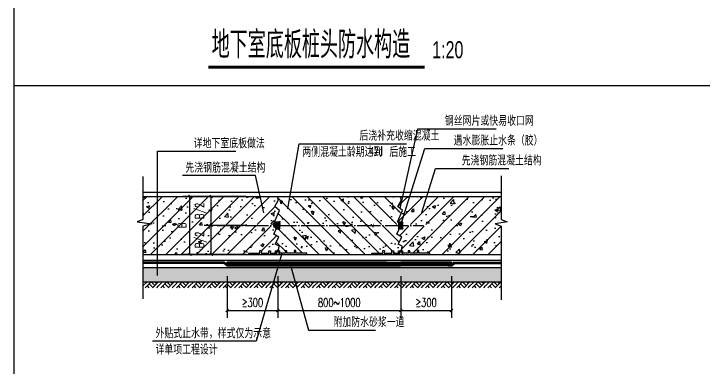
# Model space of a CAD drawing. Header units: millimetres. Extents: x 1742399 to 4898386, y 2481636 to 5226310.
# Drawn here: x 2167331 to 2178019, y 2724283 to 2729764 of the extents above; entities that cross this region are included whole.
import ezdxf

# ---------------------------------------------------------------- set-up
doc = ezdxf.new("R2010")
doc.units = ezdxf.units.MM
doc.header["$LTSCALE"] = 1000
doc.linetypes.add('DOTE', pattern=[2.42, 2, -0.2, 0.02, -0.2])
for name, color, linetype in [('6-消防-消防车道、扑救场', 12, 'Continuous'), ('A-detl-FINISH', 9, 'Continuous'), ('A-detl-H', 9, 'Continuous'), ('A-detl-MEDM', 50, 'Continuous'), ('A-detl-water-DASH', 210, 'Continuous'), ('A-detl-XH', 8, 'Continuous'), ('A-Dims-SYMB', 3, 'Continuous'), ('A-DOTE-0150', 1, 'DOTE'), ('Ax-B-D01～D02-A$0$A-Anno-Dims', 3, 'Continuous'), ('Ax-B-D01～D02-A$0$Ax-B-D01-20$0$A-Anno-Note', 241, 'Continuous'), ('AX-DXS-D01~D02$0$AX-DX2-D01$0$Anno-Titl', 100, 'Continuous'), ('PUB_DIM', 3, 'Continuous'), ('PUB_TEXT', 7, 'Continuous'), ('PUB_TITLE', 4, 'Continuous'), ('WALL', 4, 'Continuous'), ('注意事项', 2, 'Continuous')]:
    doc.layers.add(name, color=color, linetype=linetype)
doc.styles.add('_TCH_DIM_T3', font='SIMPLEX', dxfattribs={"width": 0.705882, "bigfont": 'GBCBIG'})
doc.styles.add('Ax-B-D01～D02-A$0$Ax-B-D01-20$0$_TCH_DIM', font='JZFZ_ENA', dxfattribs={"width": 0.7, "bigfont": 'JZFZ_CNB'})
doc.styles.add('AX-DXS-D01~D02$0$AX-DX2-D01$0$_TCH_DIM', font='JZFZ_ENA', dxfattribs={"width": 0.7, "bigfont": 'JZFZ_CNB'})
doc.dimstyles.new('_TCH_ARCH&&20', dxfattribs={"dimtxt": 59.5, "dimasz": 20, "dimexe": 50, "dimexo": 60, "dimgap": 20, "dimtad": 1, "dimdec": 0, "dimzin": 0, "dimdsep": 46, "dimtxsty": '_TCH_DIM_T3', "dimblk": 'ARCHTICK', "dimcen": 0.09, "dimclrt": 7, "dimazin": 2, "dimtfac": 1, "dimtdec": 0, "dimtix": 1, "dimtmove": 2, "dimatfit": 3, "dimfxl": 1, "dimtolj": 1, "dimtzin": 0, "dimarcsym": 0})
pattern_1 = [(45, (1184824.466, -910860.74), (-53.033009, 53.033009), []), (50, (1184824.47, -910860.74), (215.17805, -18.82564), [22.5, -247.5]), (355, (1184824.47, -910860.74), (-41.6254, 225.65764), [18, -198]), (100.4514, (1184842.4, -910862.3), (173.55281, 206.83186), [19.12206, -210.34263]), (46.1842, (1184824.47, -910800.74), (320.17231, -49.6557), [33.75, -371.25]), (96.6356, (1184851.15, -910804.87), (280.3988, 292.23536), [28.6831, -315.5139]), (351.1842, (1184824.47, -910800.74), (280.3986, 292.2356), [27, -297]), (21, (1184854.47, -910815.74), (179.07212, -120.78567), [22.5, -247.5]), (326, (1184854.47, -910815.74), (72.9946, 217.54501), [18, -198]), (71.4514, (1184869.39, -910825.8), (252.06679, 96.75915), [19.12206, -210.34263]), (37.5, (1184824.466, -910860.74), (3.647957, 99.868156), [0, -195.6, 0, -201, 0, -198.75]), (7.5, (1184824.47, -910860.74), (78.92086, 118.323514), [0, -114.6, 0, -191.1, 0, -75.75]), (327.5, (1184757.566, -910860.74), (160.14673, -6.766462), [0, -75, 0, -234, 0, -310.5]), (317.5, (1184727.57, -910860.74), (174.95585, 30.031495), [0, -97.5, 0, -155.4, 0, -220.5])]

# ---------------------------------------------------------------- blocks, each defined once
blk = doc.blocks.new('$LinePat$防水层2')
at = {"color": 0}
blk.add_line((0, 0), (600, 0), dxfattribs=at)
blk.add_solid([(150, 0), (450, 0), (150, -100), (450, -100)], dxfattribs=at)
blk = doc.blocks.new('sgdsg')
at = {"layer": 'A-detl-MEDM'}
for p, q in [((-76, -9.4), (-76, 0)), ((-76, 0), (0, 0)), ((0, 0), (-1.1, 16.4)), ((-1.1, 16.4), (11.6, 16.4)), ((11.6, 16.4), (9.3, -0.4)), ((62.4, -0.4), (61.2, 16)), ((61.2, 16), (73.9, 16)), ((73.9, 16), (71.7, -0.7)), ((109, -0.7), (109, 15.8)), ((109, 15.8), (139, 15.8)), ((139, -0.7), (139, 15.8)), ((186.8, 16), (174.1, 16)), ((174.1, 16), (176.3, -0.7)), ((185.7, -0.4), (186.8, 16)), ((249.1, 16.4), (236.5, 16.4)), ((236.5, 16.4), (238.7, -0.4)), ((248, 0), (249.1, 16.4)), ((324, 0), (248, 0)), ((324, -9.4), (324, 0)), ((-76, -9.4), (324, -9.4)), ((9.3, -0.4), (62.4, -0.4)), ((71.2, -0.7), (109, -0.7)), ((71.7, -0.7), (109, -0.7)), ((139, -9.4), (109, -9.4)), ((176.3, -0.7), (139, -0.7)), ((238.7, -0.4), (185.7, -0.4))]:
    blk.add_line(p, q, dxfattribs=at)
blk.add_lwpolyline([(114.6, 8.7), (133.4, 8.7), (133.4, -9.4), (114.6, -9.4)], close=True, dxfattribs=at)
blk = doc.blocks.new('_ArchTick')
at = {"color": 0, "linetype": 'ByBlock', "const_width": 0.4}
blk.add_lwpolyline([(-0.5, -0.5), (0.5, 0.5)], dxfattribs=at)
blk = doc.blocks.new('*D87')
at = {"layer": 'Defpoints', "color": 0, "transparency": 16777216}
for p in [(1148938.9, -670555.5), (1149259.8, -670555.5), (1149259.8, -670955.5)]:
    blk.add_point(p, dxfattribs=at)
at = {"layer": 'PUB_DIM', "color": 0, "lineweight": -2, "transparency": 16777216}
for p, q in [((1149199.8, -670555.5), (1148888.9, -670555.5)), ((1148938.9, -670955.5), (1148938.9, -670555.5)), ((1149199.8, -670955.5), (1148888.9, -670955.5))]:
    blk.add_line(p, q, dxfattribs=at)
at = {"layer": 'PUB_DIM', "color": 0, "lineweight": -2, "transparency": 16777216, "xscale": 20, "yscale": 20, "zscale": 20}
for p, rotation in [((1148938.9, -670555.5), 90), ((1148938.9, -670955.5), 270)]:
    blk.add_blockref('_ArchTick', p, dxfattribs=dict(at, rotation=rotation))
at = {"layer": 'PUB_DIM', "color": 7, "transparency": 16777216, "insert": (1148883.9, -670755.5), "char_height": 59.5, "attachment_point": 5, "rotation": 90, "style": '_TCH_DIM_T3'}
blk.add_mtext('\\A1;B', dxfattribs=at)
blk = doc.blocks.new('*D88')
at = {"layer": 'Defpoints', "color": 0, "transparency": 16777216}
for p in [(1149085.9, -670555.5), (1149387.5, -670555.5), (1149387.5, -670755.5)]:
    blk.add_point(p, dxfattribs=at)
at = {"layer": 'PUB_DIM', "color": 0, "lineweight": -2, "transparency": 16777216}
for p, q in [((1149327.5, -670555.5), (1149035.9, -670555.5)), ((1149085.9, -670755.5), (1149085.9, -670555.5)), ((1149327.5, -670755.5), (1149035.9, -670755.5))]:
    blk.add_line(p, q, dxfattribs=at)
at = {"layer": 'PUB_DIM', "color": 0, "lineweight": -2, "transparency": 16777216, "xscale": 20, "yscale": 20, "zscale": 20}
for p, rotation in [((1149085.9, -670555.5), 90), ((1149085.9, -670755.5), 270)]:
    blk.add_blockref('_ArchTick', p, dxfattribs=dict(at, rotation=rotation))
at = {"layer": 'PUB_DIM', "color": 7, "transparency": 16777216, "insert": (1149015.4, -670655.5), "char_height": 59.5, "attachment_point": 5, "rotation": 90, "style": '_TCH_DIM_T3'}
blk.add_mtext('\\A1;B/2', dxfattribs=at)
blk = doc.blocks.new('*D89')
at = {"layer": 'Defpoints', "color": 0, "transparency": 16777216}
for p in [(1149085.9, -670755.5), (1149387.5, -670755.5), (1149387.5, -670955.5)]:
    blk.add_point(p, dxfattribs=at)
at = {"layer": 'PUB_DIM', "color": 0, "lineweight": -2, "transparency": 16777216}
for p, q in [((1149327.5, -670755.5), (1149035.9, -670755.5)), ((1149085.9, -670955.5), (1149085.9, -670755.5)), ((1149327.5, -670955.5), (1149035.9, -670955.5))]:
    blk.add_line(p, q, dxfattribs=at)
at = {"layer": 'PUB_DIM', "color": 0, "lineweight": -2, "transparency": 16777216, "xscale": 20, "yscale": 20, "zscale": 20}
for p, rotation in [((1149085.9, -670755.5), 90), ((1149085.9, -670955.5), 270)]:
    blk.add_blockref('_ArchTick', p, dxfattribs=dict(at, rotation=rotation))
at = {"layer": 'PUB_DIM', "color": 7, "transparency": 16777216, "insert": (1149015.4, -670855.5), "char_height": 59.5, "attachment_point": 5, "rotation": 90, "style": '_TCH_DIM_T3'}
blk.add_mtext('\\A1;B/2', dxfattribs=at)
blk = doc.blocks.new('*D90')
at = {"layer": 'Defpoints', "color": 0, "transparency": 16777216}
for p in [(1150395.7, -671046.2), (1150745.7, -671046.2), (1150745.7, -671343.3)]:
    blk.add_point(p, dxfattribs=at)
at = {"layer": 'PUB_DIM', "color": 0, "lineweight": -2, "transparency": 16777216}
for p, q in [((1150395.7, -671106.2), (1150395.7, -671393.3)), ((1150745.7, -671106.2), (1150745.7, -671393.3)), ((1150395.7, -671343.3), (1150745.7, -671343.3))]:
    blk.add_line(p, q, dxfattribs=at)
at = {"layer": 'PUB_DIM', "color": 0, "lineweight": -2, "transparency": 16777216, "xscale": 20, "yscale": 20, "zscale": 20, "rotation": 180}
blk.add_blockref('_ArchTick', (1150395.7, -671343.3), dxfattribs=at)
at = {"layer": 'PUB_DIM', "color": 0, "lineweight": -2, "transparency": 16777216, "xscale": 20, "yscale": 20, "zscale": 20}
blk.add_blockref('_ArchTick', (1150745.7, -671343.3), dxfattribs=at)
at = {"layer": 'PUB_DIM', "color": 7, "transparency": 16777216, "insert": (1150570.7, -671288.3), "char_height": 59.5, "attachment_point": 5, "style": '_TCH_DIM_T3'}
blk.add_mtext('\\A1;≥300', dxfattribs=at)
blk = doc.blocks.new('*D91')
at = {"layer": 'Defpoints', "color": 0, "transparency": 16777216}
for p in [(1149545.7, -671046.2), (1150395.7, -671046.2), (1150395.7, -671343.3)]:
    blk.add_point(p, dxfattribs=at)
at = {"layer": 'PUB_DIM', "color": 0, "lineweight": -2, "transparency": 16777216}
for p, q in [((1149545.7, -671106.2), (1149545.7, -671393.3)), ((1150395.7, -671106.2), (1150395.7, -671393.3)), ((1149545.7, -671343.3), (1150395.7, -671343.3))]:
    blk.add_line(p, q, dxfattribs=at)
at = {"layer": 'PUB_DIM', "color": 0, "lineweight": -2, "transparency": 16777216, "xscale": 20, "yscale": 20, "zscale": 20, "rotation": 180}
blk.add_blockref('_ArchTick', (1149545.7, -671343.3), dxfattribs=at)
at = {"layer": 'PUB_DIM', "color": 0, "lineweight": -2, "transparency": 16777216, "xscale": 20, "yscale": 20, "zscale": 20}
blk.add_blockref('_ArchTick', (1150395.7, -671343.3), dxfattribs=at)
at = {"layer": 'PUB_DIM', "color": 7, "transparency": 16777216, "insert": (1149970.7, -671288.3), "char_height": 59.5, "attachment_point": 5, "style": '_TCH_DIM_T3'}
blk.add_mtext('\\A1;800~1000', dxfattribs=at)
blk = doc.blocks.new('*D92')
at = {"layer": 'Defpoints', "color": 0, "transparency": 16777216}
for p in [(1149195.7, -671046.2), (1149545.7, -671046.2), (1149545.7, -671343.3)]:
    blk.add_point(p, dxfattribs=at)
at = {"layer": 'PUB_DIM', "color": 0, "lineweight": -2, "transparency": 16777216}
for p, q in [((1149195.7, -671106.2), (1149195.7, -671393.3)), ((1149545.7, -671106.2), (1149545.7, -671393.3)), ((1149195.7, -671343.3), (1149545.7, -671343.3))]:
    blk.add_line(p, q, dxfattribs=at)
at = {"layer": 'PUB_DIM', "color": 0, "lineweight": -2, "transparency": 16777216, "xscale": 20, "yscale": 20, "zscale": 20, "rotation": 180}
blk.add_blockref('_ArchTick', (1149195.7, -671343.3), dxfattribs=at)
at = {"layer": 'PUB_DIM', "color": 0, "lineweight": -2, "transparency": 16777216, "xscale": 20, "yscale": 20, "zscale": 20}
blk.add_blockref('_ArchTick', (1149545.7, -671343.3), dxfattribs=at)
at = {"layer": 'PUB_DIM', "color": 7, "transparency": 16777216, "insert": (1149370.7, -671288.3), "char_height": 59.5, "attachment_point": 5, "style": '_TCH_DIM_T3'}
blk.add_mtext('\\A1;≥300', dxfattribs=at)
blk = doc.blocks.new('$LinePat$素土夯实')
at = {"color": 0}
for p, q in [((0, -210), (210, 0)), ((120, -300), (420, 0)), ((420, 0), (608, -188)), ((495, -300), (795, 0)), ((615, 0), (705, -90)), ((210, -210), (300, -300)), ((315, -105), (502, -293)), ((705, -300), (795, -210))]:
    blk.add_line(p, q, dxfattribs=at)
blk = doc.blocks.new('YU')
at = {"layer": 'A-detl-H', "linetype": 'Continuous'}
h = blk.add_hatch(dxfattribs=at)
h.set_pattern_fill('防水材料', color=256, scale=3, style=0)
h.set_pattern_definition([(360, (968661.097, -720613.409), (7.5, 1.875), [30, -15]), (90, (968661.097, -720613.409), (-1.875, -7.5), [30, -15])])
h.paths.add_polyline_path([(1149530.7, -670778), (1149560.7, -670778), (1149560.7, -670733), (1149530.7, -670733)])
h = blk.add_hatch(dxfattribs=at)
h.set_pattern_fill('防水材料', color=256, scale=3, style=0)
h.set_pattern_definition([(360, (969511.097, -720613.409), (7.5, 1.875), [30, -15]), (90, (969511.097, -720613.409), (-1.875, -7.5), [30, -15])])
h.paths.add_polyline_path([(1150380.7, -670778), (1150410.7, -670778), (1150410.7, -670733), (1150380.7, -670733)])
at = {"layer": 'A-detl-water-DASH'}
for points in [[(1149173.8, -671019.3), (1149177.9, -671009.3), (1149197.9, -671025.5), (1149217.5, -671025.5), (1149217.5, -671035.5), (1149193.8, -671035.5)], [(1150767.6, -671019.3), (1150763.4, -671009.3), (1150743.4, -671025.5), (1150723.8, -671025.5), (1150723.8, -671035.5), (1150747.6, -671035.5)]]:
    blk.add_hatch(color=256, dxfattribs=at).paths.add_polyline_path(points)
at = {"layer": 'A-detl-XH', "linetype": 'Continuous'}
h = blk.add_hatch(dxfattribs=at)
h.set_pattern_fill('钢筋混凝土', color=256, scale=30, style=0)
h.set_pattern_definition(pattern_1)
edge = h.paths.add_edge_path()
edge.add_line((1149517.5, -670815.9), (1149540.6, -670766.4))
edge.add_arc((1149545.7, -670755.5), 12, 207.4864, 245.032, ccw=False)
edge.add_line((1149535, -670761), (1149486.9, -670761))
edge.add_ellipse((1149482.2, -670755.6), major_axis=(0, 10.8), ratio=0.505195, start_angle=120.3443, end_angle=239.6557, ccw=False)
edge.add_line((1149477.5, -670761), (1149441.2, -670761))
edge.add_ellipse((1149436.5, -670755.6), major_axis=(0, 10.8), ratio=0.505195, start_angle=120.3443, end_angle=239.6557, ccw=False)
edge.add_line((1149431.8, -670761), (1149357.6, -670761))
edge.add_line((1149357.6, -670761), (1149352, -670768.8))
edge.add_line((1149352, -670768.8), (1149345.7, -670768.8))
edge.add_line((1149345.7, -670768.8), (1149345.7, -670742.2))
edge.add_line((1149345.7, -670742.2), (1149352, -670742.2))
edge.add_line((1149352, -670742.2), (1149357.6, -670750))
edge.add_line((1149357.6, -670750), (1149431.9, -670750))
edge.add_ellipse((1149436.5, -670755.6), major_axis=(0, 10.8), ratio=0.505195, start_angle=301.4117, end_angle=418.5883, ccw=False)
edge.add_line((1149441.2, -670750), (1149477.5, -670750))
edge.add_ellipse((1149482.2, -670755.6), major_axis=(0, 10.8), ratio=0.505195, start_angle=301.4117, end_angle=418.5883, ccw=False)
edge.add_line((1149486.8, -670750), (1149535, -670750))
edge.add_arc((1149545.7, -670755.5), 12, 133.2958, 152.5136, ccw=False)
edge.add_line((1149537.4, -670746.8), (1149523.2, -670731.6))
edge.add_line((1149523.2, -670731.6), (1149556.9, -670651.5))
edge.add_line((1149556.9, -670651.5), (1149524.6, -670624.9))
edge.add_line((1149524.6, -670624.9), (1149548.3, -670583.9))
edge.add_line((1149548.3, -670583.9), (1149545.7, -670555.5))
edge.add_line((1149545.7, -670555.5), (1148611.1, -670555.5))
edge.add_line((1148611.1, -670555.5), (1148611.1, -670955.5))
edge.add_line((1148611.1, -670955.5), (1149345.7, -670955.5))
edge.add_line((1149345.7, -670955.5), (1149345.7, -670946.1))
edge.add_line((1149345.7, -670946.1), (1149421.7, -670946.1))
edge.add_line((1149421.7, -670946.1), (1149420.5, -670929.6))
edge.add_line((1149420.5, -670929.6), (1149433.2, -670929.6))
edge.add_line((1149433.2, -670929.6), (1149431, -670946.4))
edge.add_line((1149431, -670946.4), (1149484, -670946.4))
edge.add_line((1149484, -670946.4), (1149482.9, -670930))
edge.add_line((1149482.9, -670930), (1149495.6, -670930))
edge.add_line((1149495.6, -670930), (1149493.3, -670946.8))
edge.add_line((1149493.3, -670946.8), (1149530.7, -670946.8))
edge.add_line((1149530.7, -670946.8), (1149530.7, -670930.3))
edge.add_line((1149530.7, -670930.3), (1149550.1, -670930.3))
edge.add_line((1149550.1, -670930.3), (1149555.6, -670898.5))
edge.add_line((1149555.6, -670898.5), (1149528.2, -670884.5))
edge.add_line((1149528.2, -670884.5), (1149553.9, -670836.9))
edge.add_line((1149553.9, -670836.9), (1149517.5, -670815.9))
h.paths.add_polyline_path([(1148611.1, -670716.1), (1148574.9, -670730.3), (1148611.1, -670735.7)])
h = blk.add_hatch(dxfattribs=at)
h.set_pattern_fill('钢筋混凝土', color=256, scale=30, angle=90, style=0)
h.set_pattern_definition([(135, (1184824.466, -910860.74), (-53.033009, -53.033009), []), (140, (1184824.47, -910860.74), (18.82564, 215.17805), [22.5, -247.5]), (85, (1184824.47, -910860.74), (-225.65764, -41.6254), [18, -198]), (190.4514, (1184826.03, -910842.8), (-206.83186, 173.55281), [19.12206, -210.34263]), (136.1842, (1184764.47, -910860.74), (49.6557, 320.17231), [33.75, -371.25]), (186.6356, (1184768.6, -910834.06), (-292.23536, 280.3988), [28.6831, -315.5139]), (81.1842, (1184764.47, -910860.74), (-292.2356, 280.3986), [27, -297]), (111, (1184779.47, -910830.74), (120.78567, 179.07212), [22.5, -247.5]), (56, (1184779.47, -910830.74), (-217.54501, 72.9946), [18, -198]), (161.4514, (1184789.53, -910815.81), (-96.75915, 252.06679), [19.12206, -210.34263]), (127.5, (1184824.466, -910860.74), (-99.868156, 3.647957), [0, -195.6, 0, -201, 0, -198.75]), (97.5, (1184824.47, -910860.74), (-118.323514, 78.92086), [0, -114.6, 0, -191.1, 0, -75.75]), (57.5, (1184824.466, -910927.64), (6.766462, 160.14673), [0, -75, 0, -234, 0, -310.5]), (47.5, (1184824.47, -910957.64), (-30.031495, 174.95585), [0, -97.5, 0, -155.4, 0, -220.5])])
edge = h.paths.add_edge_path()
edge.add_line((1150403.9, -670836.9), (1150367.5, -670815.9))
edge.add_line((1150367.5, -670815.9), (1150390.6, -670766.4))
edge.add_arc((1150395.7, -670755.5), 12, 207.4864, 245.032, ccw=False)
edge.add_line((1150385, -670761), (1150336.9, -670761))
edge.add_ellipse((1150332.2, -670755.6), major_axis=(0, 10.8), ratio=0.505195, start_angle=120.3443, end_angle=239.6557, ccw=False)
edge.add_line((1150327.5, -670761), (1150291.2, -670761))
edge.add_ellipse((1150286.5, -670755.6), major_axis=(0, 10.8), ratio=0.505195, start_angle=120.3443, end_angle=239.6557, ccw=False)
edge.add_line((1150281.8, -670761), (1150207.6, -670761))
edge.add_line((1150207.6, -670761), (1150202, -670768.8))
edge.add_line((1150202, -670768.8), (1150195.7, -670768.8))
edge.add_line((1150195.7, -670768.8), (1150195.7, -670742.2))
edge.add_line((1150195.7, -670742.2), (1150202, -670742.2))
edge.add_line((1150202, -670742.2), (1150207.6, -670750))
edge.add_line((1150207.6, -670750), (1150281.9, -670750))
edge.add_ellipse((1150286.5, -670755.6), major_axis=(0, 10.8), ratio=0.505195, start_angle=301.4117, end_angle=418.5883, ccw=False)
edge.add_line((1150291.2, -670750), (1150327.5, -670750))
edge.add_ellipse((1150332.2, -670755.6), major_axis=(0, 10.8), ratio=0.505195, start_angle=301.4117, end_angle=418.5883, ccw=False)
edge.add_line((1150336.8, -670750), (1150385, -670750))
edge.add_arc((1150395.7, -670755.5), 12, 133.2958, 152.5136, ccw=False)
edge.add_line((1150387.4, -670746.8), (1150373.2, -670731.6))
edge.add_line((1150373.2, -670731.6), (1150406.9, -670651.5))
edge.add_line((1150406.9, -670651.5), (1150374.6, -670624.9))
edge.add_line((1150374.6, -670624.9), (1150398.3, -670583.9))
edge.add_line((1150398.3, -670583.9), (1150395.7, -670555.5))
edge.add_line((1150395.7, -670555.5), (1149545.7, -670555.5))
edge.add_line((1149545.7, -670555.5), (1149548.3, -670583.9))
edge.add_line((1149548.3, -670583.9), (1149524.6, -670624.9))
edge.add_line((1149524.6, -670624.9), (1149556.9, -670651.5))
edge.add_line((1149556.9, -670651.5), (1149523.2, -670731.6))
edge.add_line((1149523.2, -670731.6), (1149537.4, -670746.8))
edge.add_arc((1149545.7, -670755.5), 12, 27.4864, 133.2958, ccw=False)
edge.add_line((1149556.3, -670750), (1149604.5, -670750))
edge.add_ellipse((1149609.2, -670755.6), major_axis=(0, 10.8), ratio=0.505195, start_angle=-58.5883, end_angle=58.5883, ccw=False)
edge.add_line((1149613.8, -670750), (1149650.1, -670750))
edge.add_ellipse((1149654.8, -670755.6), major_axis=(0, 10.8), ratio=0.505195, start_angle=-58.5883, end_angle=58.5883, ccw=False)
edge.add_line((1149659.4, -670750), (1149733.7, -670750))
edge.add_line((1149733.7, -670750), (1149739.3, -670742.2))
edge.add_line((1149739.3, -670742.2), (1149745.7, -670742.2))
edge.add_line((1149745.7, -670742.2), (1149745.7, -670768.8))
edge.add_line((1149745.7, -670768.8), (1149739.3, -670768.8))
edge.add_line((1149739.3, -670768.8), (1149733.7, -670761))
edge.add_line((1149733.7, -670761), (1149659.5, -670761))
edge.add_ellipse((1149654.8, -670755.6), major_axis=(0, 10.8), ratio=0.505195, start_angle=120.3443, end_angle=239.6557, ccw=False)
edge.add_line((1149650.1, -670761), (1149613.9, -670761))
edge.add_ellipse((1149609.2, -670755.6), major_axis=(0, 10.8), ratio=0.505195, start_angle=120.3443, end_angle=239.6557, ccw=False)
edge.add_line((1149604.4, -670761), (1149556.3, -670761))
edge.add_arc((1149545.7, -670755.5), 12, 245.032, 332.5136, ccw=False)
edge.add_line((1149540.6, -670766.4), (1149517.5, -670815.9))
edge.add_line((1149517.5, -670815.9), (1149553.9, -670836.9))
edge.add_line((1149553.9, -670836.9), (1149528.2, -670884.5))
edge.add_line((1149528.2, -670884.5), (1149555.6, -670898.5))
edge.add_line((1149555.6, -670898.5), (1149550.1, -670930.3))
edge.add_line((1149550.1, -670930.3), (1149560.7, -670930.3))
edge.add_line((1149560.7, -670930.3), (1149560.7, -670946.8))
edge.add_line((1149560.7, -670946.8), (1149598, -670946.8))
edge.add_line((1149598, -670946.8), (1149595.8, -670930))
edge.add_line((1149595.8, -670930), (1149608.4, -670930))
edge.add_line((1149608.4, -670930), (1149607.3, -670946.4))
edge.add_line((1149607.3, -670946.4), (1149660.3, -670946.4))
edge.add_line((1149660.3, -670946.4), (1149658.1, -670929.6))
edge.add_line((1149658.1, -670929.6), (1149670.8, -670929.6))
edge.add_line((1149670.8, -670929.6), (1149669.7, -670946.1))
edge.add_line((1149669.7, -670946.1), (1149745.7, -670946.1))
edge.add_line((1149745.7, -670946.1), (1149745.7, -670955.5))
edge.add_line((1149745.7, -670955.5), (1150195.7, -670955.5))
edge.add_line((1150195.7, -670955.5), (1150195.7, -670946.1))
edge.add_line((1150195.7, -670946.1), (1150271.7, -670946.1))
edge.add_line((1150271.7, -670946.1), (1150270.5, -670929.6))
edge.add_line((1150270.5, -670929.6), (1150283.2, -670929.6))
edge.add_line((1150283.2, -670929.6), (1150281, -670946.4))
edge.add_line((1150281, -670946.4), (1150334, -670946.4))
edge.add_line((1150334, -670946.4), (1150332.9, -670930))
edge.add_line((1150332.9, -670930), (1150345.6, -670930))
edge.add_line((1150345.6, -670930), (1150343.3, -670946.8))
edge.add_line((1150343.3, -670946.8), (1150380.7, -670946.8))
edge.add_line((1150380.7, -670946.8), (1150380.7, -670930.3))
edge.add_line((1150380.7, -670930.3), (1150400.1, -670930.3))
edge.add_line((1150400.1, -670930.3), (1150405.6, -670898.5))
edge.add_line((1150405.6, -670898.5), (1150378.2, -670884.5))
edge.add_line((1150378.2, -670884.5), (1150403.9, -670836.9))
h = blk.add_hatch(dxfattribs=at)
h.set_pattern_fill('钢筋混凝土', color=256, scale=30, style=0)
h.set_pattern_definition(pattern_1)
edge = h.paths.add_edge_path()
edge.add_line((1151089, -670715), (1151089, -670555.5))
edge.add_line((1151089, -670555.5), (1150395.7, -670555.5))
edge.add_line((1150395.7, -670555.5), (1150398.3, -670583.9))
edge.add_line((1150398.3, -670583.9), (1150374.6, -670624.9))
edge.add_line((1150374.6, -670624.9), (1150406.9, -670651.5))
edge.add_line((1150406.9, -670651.5), (1150373.2, -670731.6))
edge.add_line((1150373.2, -670731.6), (1150387.4, -670746.8))
edge.add_arc((1150395.7, -670755.5), 12, 27.4864, 133.2958, ccw=False)
edge.add_line((1150406.3, -670750), (1150454.5, -670750))
edge.add_line((1150454.5, -670750), (1150454.6, -670749.7))
edge.add_line((1150454.6, -670749.7), (1150454.7, -670749.4))
edge.add_line((1150454.7, -670749.4), (1150454.8, -670749.1))
edge.add_line((1150454.8, -670749.1), (1150454.9, -670748.8))
edge.add_line((1150454.9, -670748.8), (1150455, -670748.6))
edge.add_line((1150455, -670748.6), (1150455.1, -670748.3))
edge.add_line((1150455.1, -670748.3), (1150455.2, -670748.1))
edge.add_line((1150455.2, -670748.1), (1150455.4, -670747.8))
edge.add_line((1150455.4, -670747.8), (1150455.5, -670747.6))
edge.add_line((1150455.5, -670747.6), (1150455.6, -670747.3))
edge.add_line((1150455.6, -670747.3), (1150455.8, -670747.1))
edge.add_line((1150455.8, -670747.1), (1150455.9, -670746.9))
edge.add_line((1150455.9, -670746.9), (1150456, -670746.7))
edge.add_line((1150456, -670746.7), (1150456.2, -670746.5))
edge.add_line((1150456.2, -670746.5), (1150456.3, -670746.3))
edge.add_line((1150456.3, -670746.3), (1150456.5, -670746.2))
edge.add_line((1150456.5, -670746.2), (1150456.6, -670746))
edge.add_line((1150456.6, -670746), (1150456.8, -670745.8))
edge.add_line((1150456.8, -670745.8), (1150457, -670745.7))
edge.add_line((1150457, -670745.7), (1150457.1, -670745.6))
edge.add_line((1150457.1, -670745.6), (1150457.3, -670745.4))
edge.add_line((1150457.3, -670745.4), (1150457.4, -670745.3))
edge.add_line((1150457.4, -670745.3), (1150457.6, -670745.2))
edge.add_line((1150457.6, -670745.2), (1150457.8, -670745.1))
edge.add_line((1150457.8, -670745.1), (1150457.9, -670745.1))
edge.add_line((1150457.9, -670745.1), (1150458.1, -670745))
edge.add_line((1150458.1, -670745), (1150458.3, -670744.9))
edge.add_line((1150458.3, -670744.9), (1150458.5, -670744.9))
edge.add_line((1150458.5, -670744.9), (1150458.6, -670744.8))
edge.add_line((1150458.6, -670744.8), (1150458.8, -670744.8))
edge.add_line((1150458.8, -670744.8), (1150459, -670744.8))
edge.add_line((1150459, -670744.8), (1150459.2, -670744.8))
edge.add_line((1150459.2, -670744.8), (1150459.3, -670744.8))
edge.add_line((1150459.3, -670744.8), (1150459.5, -670744.8))
edge.add_line((1150459.5, -670744.8), (1150459.7, -670744.8))
edge.add_line((1150459.7, -670744.8), (1150459.8, -670744.9))
edge.add_line((1150459.8, -670744.9), (1150460, -670744.9))
edge.add_line((1150460, -670744.9), (1150460.2, -670745))
edge.add_line((1150460.2, -670745), (1150460.4, -670745.1))
edge.add_line((1150460.4, -670745.1), (1150460.5, -670745.1))
edge.add_line((1150460.5, -670745.1), (1150460.7, -670745.2))
edge.add_line((1150460.7, -670745.2), (1150460.9, -670745.3))
edge.add_line((1150460.9, -670745.3), (1150461, -670745.4))
edge.add_line((1150461, -670745.4), (1150461.2, -670745.6))
edge.add_line((1150461.2, -670745.6), (1150461.4, -670745.7))
edge.add_line((1150461.4, -670745.7), (1150461.5, -670745.8))
edge.add_line((1150461.5, -670745.8), (1150461.7, -670746))
edge.add_line((1150461.7, -670746), (1150461.8, -670746.2))
edge.add_line((1150461.8, -670746.2), (1150462, -670746.3))
edge.add_line((1150462, -670746.3), (1150462.1, -670746.5))
edge.add_line((1150462.1, -670746.5), (1150462.3, -670746.7))
edge.add_line((1150462.3, -670746.7), (1150462.4, -670746.9))
edge.add_line((1150462.4, -670746.9), (1150462.5, -670747.1))
edge.add_line((1150462.5, -670747.1), (1150462.7, -670747.3))
edge.add_line((1150462.7, -670747.3), (1150462.8, -670747.6))
edge.add_line((1150462.8, -670747.6), (1150462.9, -670747.8))
edge.add_line((1150462.9, -670747.8), (1150463.1, -670748.1))
edge.add_line((1150463.1, -670748.1), (1150463.2, -670748.3))
edge.add_line((1150463.2, -670748.3), (1150463.3, -670748.6))
edge.add_line((1150463.3, -670748.6), (1150463.4, -670748.8))
edge.add_line((1150463.4, -670748.8), (1150463.5, -670749.1))
edge.add_line((1150463.5, -670749.1), (1150463.6, -670749.4))
edge.add_line((1150463.6, -670749.4), (1150463.7, -670749.7))
edge.add_line((1150463.7, -670749.7), (1150463.8, -670750))
edge.add_line((1150463.8, -670750), (1150500.1, -670750))
edge.add_line((1150500.1, -670750), (1150500.2, -670749.7))
edge.add_line((1150500.2, -670749.7), (1150500.3, -670749.4))
edge.add_line((1150500.3, -670749.4), (1150500.4, -670749.1))
edge.add_line((1150500.4, -670749.1), (1150500.5, -670748.8))
edge.add_line((1150500.5, -670748.8), (1150500.7, -670748.6))
edge.add_line((1150500.7, -670748.6), (1150500.8, -670748.3))
edge.add_line((1150500.8, -670748.3), (1150500.9, -670748.1))
edge.add_line((1150500.9, -670748.1), (1150501, -670747.8))
edge.add_line((1150501, -670747.8), (1150501.1, -670747.6))
edge.add_line((1150501.1, -670747.6), (1150501.3, -670747.3))
edge.add_line((1150501.3, -670747.3), (1150501.4, -670747.1))
edge.add_line((1150501.4, -670747.1), (1150501.5, -670746.9))
edge.add_line((1150501.5, -670746.9), (1150501.7, -670746.7))
edge.add_line((1150501.7, -670746.7), (1150501.8, -670746.5))
edge.add_line((1150501.8, -670746.5), (1150502, -670746.3))
edge.add_line((1150502, -670746.3), (1150502.1, -670746.2))
edge.add_line((1150502.1, -670746.2), (1150502.3, -670746))
edge.add_line((1150502.3, -670746), (1150502.4, -670745.8))
edge.add_line((1150502.4, -670745.8), (1150502.6, -670745.7))
edge.add_line((1150502.6, -670745.7), (1150502.8, -670745.6))
edge.add_line((1150502.8, -670745.6), (1150502.9, -670745.4))
edge.add_line((1150502.9, -670745.4), (1150503.1, -670745.3))
edge.add_line((1150503.1, -670745.3), (1150503.2, -670745.2))
edge.add_line((1150503.2, -670745.2), (1150503.4, -670745.1))
edge.add_line((1150503.4, -670745.1), (1150503.6, -670745.1))
edge.add_line((1150503.6, -670745.1), (1150503.8, -670745))
edge.add_line((1150503.8, -670745), (1150503.9, -670744.9))
edge.add_line((1150503.9, -670744.9), (1150504.1, -670744.9))
edge.add_line((1150504.1, -670744.9), (1150504.3, -670744.8))
edge.add_line((1150504.3, -670744.8), (1150504.4, -670744.8))
edge.add_line((1150504.4, -670744.8), (1150504.6, -670744.8))
edge.add_line((1150504.6, -670744.8), (1150504.8, -670744.8))
edge.add_line((1150504.8, -670744.8), (1150505, -670744.8))
edge.add_line((1150505, -670744.8), (1150505.1, -670744.8))
edge.add_line((1150505.1, -670744.8), (1150505.3, -670744.8))
edge.add_line((1150505.3, -670744.8), (1150505.5, -670744.9))
edge.add_line((1150505.5, -670744.9), (1150505.7, -670744.9))
edge.add_line((1150505.7, -670744.9), (1150505.8, -670745))
edge.add_line((1150505.8, -670745), (1150506, -670745.1))
edge.add_line((1150506, -670745.1), (1150506.2, -670745.1))
edge.add_line((1150506.2, -670745.1), (1150506.3, -670745.2))
edge.add_line((1150506.3, -670745.2), (1150506.5, -670745.3))
edge.add_line((1150506.5, -670745.3), (1150506.7, -670745.4))
edge.add_line((1150506.7, -670745.4), (1150506.8, -670745.6))
edge.add_line((1150506.8, -670745.6), (1150507, -670745.7))
edge.add_line((1150507, -670745.7), (1150507.2, -670745.8))
edge.add_line((1150507.2, -670745.8), (1150507.3, -670746))
edge.add_line((1150507.3, -670746), (1150507.5, -670746.2))
edge.add_line((1150507.5, -670746.2), (1150507.6, -670746.3))
edge.add_line((1150507.6, -670746.3), (1150507.8, -670746.5))
edge.add_line((1150507.8, -670746.5), (1150507.9, -670746.7))
edge.add_line((1150507.9, -670746.7), (1150508, -670746.9))
edge.add_line((1150508, -670746.9), (1150508.2, -670747.1))
edge.add_line((1150508.2, -670747.1), (1150508.3, -670747.3))
edge.add_line((1150508.3, -670747.3), (1150508.4, -670747.6))
edge.add_line((1150508.4, -670747.6), (1150508.6, -670747.8))
edge.add_line((1150508.6, -670747.8), (1150508.7, -670748.1))
edge.add_line((1150508.7, -670748.1), (1150508.8, -670748.3))
edge.add_line((1150508.8, -670748.3), (1150508.9, -670748.6))
edge.add_line((1150508.9, -670748.6), (1150509, -670748.8))
edge.add_line((1150509, -670748.8), (1150509.2, -670749.1))
edge.add_line((1150509.2, -670749.1), (1150509.3, -670749.4))
edge.add_line((1150509.3, -670749.4), (1150509.4, -670749.7))
edge.add_line((1150509.4, -670749.7), (1150509.4, -670750))
edge.add_line((1150509.4, -670750), (1150583.7, -670750))
edge.add_line((1150583.7, -670750), (1150589.3, -670742.2))
edge.add_line((1150589.3, -670742.2), (1150595.7, -670742.2))
edge.add_line((1150595.7, -670742.2), (1150595.7, -670768.8))
edge.add_line((1150595.7, -670768.8), (1150589.3, -670768.8))
edge.add_line((1150589.3, -670768.8), (1150583.7, -670761))
edge.add_line((1150583.7, -670761), (1150509.5, -670761))
edge.add_line((1150509.5, -670761), (1150509.4, -670761.3))
edge.add_line((1150509.4, -670761.3), (1150509.3, -670761.6))
edge.add_line((1150509.3, -670761.6), (1150509.2, -670761.9))
edge.add_line((1150509.2, -670761.9), (1150509.1, -670762.2))
edge.add_line((1150509.1, -670762.2), (1150509, -670762.5))
edge.add_line((1150509, -670762.5), (1150508.9, -670762.7))
edge.add_line((1150508.9, -670762.7), (1150508.8, -670763))
edge.add_line((1150508.8, -670763), (1150508.6, -670763.2))
edge.add_line((1150508.6, -670763.2), (1150508.5, -670763.5))
edge.add_line((1150508.5, -670763.5), (1150508.4, -670763.7))
edge.add_line((1150508.4, -670763.7), (1150508.2, -670763.9))
edge.add_line((1150508.2, -670763.9), (1150508.1, -670764.2))
edge.add_line((1150508.1, -670764.2), (1150508, -670764.4))
edge.add_line((1150508, -670764.4), (1150507.8, -670764.6))
edge.add_line((1150507.8, -670764.6), (1150507.7, -670764.8))
edge.add_line((1150507.7, -670764.8), (1150507.5, -670764.9))
edge.add_line((1150507.5, -670764.9), (1150507.3, -670765.1))
edge.add_line((1150507.3, -670765.1), (1150507.2, -670765.3))
edge.add_line((1150507.2, -670765.3), (1150507, -670765.4))
edge.add_line((1150507, -670765.4), (1150506.9, -670765.6))
edge.add_line((1150506.9, -670765.6), (1150506.7, -670765.7))
edge.add_line((1150506.7, -670765.7), (1150506.5, -670765.8))
edge.add_line((1150506.5, -670765.8), (1150506.4, -670765.9))
edge.add_line((1150506.4, -670765.9), (1150506.2, -670766))
edge.add_line((1150506.2, -670766), (1150506, -670766.1))
edge.add_line((1150506, -670766.1), (1150505.9, -670766.2))
edge.add_line((1150505.9, -670766.2), (1150505.7, -670766.2))
edge.add_line((1150505.7, -670766.2), (1150505.5, -670766.3))
edge.add_line((1150505.5, -670766.3), (1150505.3, -670766.3))
edge.add_line((1150505.3, -670766.3), (1150505.1, -670766.3))
edge.add_line((1150505.1, -670766.3), (1150505, -670766.4))
edge.add_line((1150505, -670766.4), (1150504.8, -670766.4))
edge.add_line((1150504.8, -670766.4), (1150504.6, -670766.4))
edge.add_line((1150504.6, -670766.4), (1150504.4, -670766.3))
edge.add_line((1150504.4, -670766.3), (1150504.3, -670766.3))
edge.add_line((1150504.3, -670766.3), (1150504.1, -670766.3))
edge.add_line((1150504.1, -670766.3), (1150503.9, -670766.2))
edge.add_line((1150503.9, -670766.2), (1150503.7, -670766.2))
edge.add_line((1150503.7, -670766.2), (1150503.6, -670766.1))
edge.add_line((1150503.6, -670766.1), (1150503.4, -670766))
edge.add_line((1150503.4, -670766), (1150503.2, -670765.9))
edge.add_line((1150503.2, -670765.9), (1150503.1, -670765.8))
edge.add_line((1150503.1, -670765.8), (1150502.9, -670765.7))
edge.add_line((1150502.9, -670765.7), (1150502.7, -670765.6))
edge.add_line((1150502.7, -670765.6), (1150502.6, -670765.4))
edge.add_line((1150502.6, -670765.4), (1150502.4, -670765.3))
edge.add_line((1150502.4, -670765.3), (1150502.2, -670765.1))
edge.add_line((1150502.2, -670765.1), (1150502.1, -670764.9))
edge.add_line((1150502.1, -670764.9), (1150501.9, -670764.8))
edge.add_line((1150501.9, -670764.8), (1150501.8, -670764.6))
edge.add_line((1150501.8, -670764.6), (1150501.6, -670764.4))
edge.add_line((1150501.6, -670764.4), (1150501.5, -670764.2))
edge.add_line((1150501.5, -670764.2), (1150501.4, -670763.9))
edge.add_line((1150501.4, -670763.9), (1150501.2, -670763.7))
edge.add_line((1150501.2, -670763.7), (1150501.1, -670763.5))
edge.add_line((1150501.1, -670763.5), (1150501, -670763.2))
edge.add_line((1150501, -670763.2), (1150500.8, -670763))
edge.add_line((1150500.8, -670763), (1150500.7, -670762.7))
edge.add_line((1150500.7, -670762.7), (1150500.6, -670762.5))
edge.add_line((1150500.6, -670762.5), (1150500.5, -670762.2))
edge.add_line((1150500.5, -670762.2), (1150500.4, -670761.9))
edge.add_line((1150500.4, -670761.9), (1150500.3, -670761.6))
edge.add_line((1150500.3, -670761.6), (1150500.2, -670761.3))
edge.add_line((1150500.2, -670761.3), (1150500.1, -670761))
edge.add_line((1150500.1, -670761), (1150463.9, -670761))
edge.add_line((1150463.9, -670761), (1150463.8, -670761.3))
edge.add_line((1150463.8, -670761.3), (1150463.7, -670761.6))
edge.add_line((1150463.7, -670761.6), (1150463.6, -670761.9))
edge.add_line((1150463.6, -670761.9), (1150463.5, -670762.2))
edge.add_line((1150463.5, -670762.2), (1150463.4, -670762.5))
edge.add_line((1150463.4, -670762.5), (1150463.2, -670762.7))
edge.add_line((1150463.2, -670762.7), (1150463.1, -670763))
edge.add_line((1150463.1, -670763), (1150463, -670763.2))
edge.add_line((1150463, -670763.2), (1150462.9, -670763.5))
edge.add_line((1150462.9, -670763.5), (1150462.7, -670763.7))
edge.add_line((1150462.7, -670763.7), (1150462.6, -670763.9))
edge.add_line((1150462.6, -670763.9), (1150462.5, -670764.2))
edge.add_line((1150462.5, -670764.2), (1150462.3, -670764.4))
edge.add_line((1150462.3, -670764.4), (1150462.2, -670764.6))
edge.add_line((1150462.2, -670764.6), (1150462, -670764.8))
edge.add_line((1150462, -670764.8), (1150461.9, -670764.9))
edge.add_line((1150461.9, -670764.9), (1150461.7, -670765.1))
edge.add_line((1150461.7, -670765.1), (1150461.6, -670765.3))
edge.add_line((1150461.6, -670765.3), (1150461.4, -670765.4))
edge.add_line((1150461.4, -670765.4), (1150461.2, -670765.6))
edge.add_line((1150461.2, -670765.6), (1150461.1, -670765.7))
edge.add_line((1150461.1, -670765.7), (1150460.9, -670765.8))
edge.add_line((1150460.9, -670765.8), (1150460.7, -670765.9))
edge.add_line((1150460.7, -670765.9), (1150460.6, -670766))
edge.add_line((1150460.6, -670766), (1150460.4, -670766.1))
edge.add_line((1150460.4, -670766.1), (1150460.2, -670766.2))
edge.add_line((1150460.2, -670766.2), (1150460, -670766.2))
edge.add_line((1150460, -670766.2), (1150459.9, -670766.3))
edge.add_line((1150459.9, -670766.3), (1150459.7, -670766.3))
edge.add_line((1150459.7, -670766.3), (1150459.5, -670766.3))
edge.add_line((1150459.5, -670766.3), (1150459.3, -670766.4))
edge.add_line((1150459.3, -670766.4), (1150459.2, -670766.4))
edge.add_line((1150459.2, -670766.4), (1150459, -670766.4))
edge.add_line((1150459, -670766.4), (1150458.8, -670766.3))
edge.add_line((1150458.8, -670766.3), (1150458.6, -670766.3))
edge.add_line((1150458.6, -670766.3), (1150458.4, -670766.3))
edge.add_line((1150458.4, -670766.3), (1150458.3, -670766.2))
edge.add_line((1150458.3, -670766.2), (1150458.1, -670766.2))
edge.add_line((1150458.1, -670766.2), (1150457.9, -670766.1))
edge.add_line((1150457.9, -670766.1), (1150457.8, -670766))
edge.add_line((1150457.8, -670766), (1150457.6, -670765.9))
edge.add_line((1150457.6, -670765.9), (1150457.4, -670765.8))
edge.add_line((1150457.4, -670765.8), (1150457.2, -670765.7))
edge.add_line((1150457.2, -670765.7), (1150457.1, -670765.6))
edge.add_line((1150457.1, -670765.6), (1150456.9, -670765.4))
edge.add_line((1150456.9, -670765.4), (1150456.8, -670765.3))
edge.add_line((1150456.8, -670765.3), (1150456.6, -670765.1))
edge.add_line((1150456.6, -670765.1), (1150456.4, -670764.9))
edge.add_line((1150456.4, -670764.9), (1150456.3, -670764.8))
edge.add_line((1150456.3, -670764.8), (1150456.1, -670764.6))
edge.add_line((1150456.1, -670764.6), (1150456, -670764.4))
edge.add_line((1150456, -670764.4), (1150455.9, -670764.2))
edge.add_line((1150455.9, -670764.2), (1150455.7, -670763.9))
edge.add_line((1150455.7, -670763.9), (1150455.6, -670763.7))
edge.add_line((1150455.6, -670763.7), (1150455.4, -670763.5))
edge.add_line((1150455.4, -670763.5), (1150455.3, -670763.2))
edge.add_line((1150455.3, -670763.2), (1150455.2, -670763))
edge.add_line((1150455.2, -670763), (1150455.1, -670762.7))
edge.add_line((1150455.1, -670762.7), (1150455, -670762.5))
edge.add_line((1150455, -670762.5), (1150454.8, -670762.2))
edge.add_line((1150454.8, -670762.2), (1150454.7, -670761.9))
edge.add_line((1150454.7, -670761.9), (1150454.6, -670761.6))
edge.add_line((1150454.6, -670761.6), (1150454.5, -670761.3))
edge.add_line((1150454.5, -670761.3), (1150454.4, -670761))
edge.add_line((1150454.4, -670761), (1150406.3, -670761))
edge.add_arc((1150395.7, -670755.5), 12, 245.032, 332.5136, ccw=False)
edge.add_line((1150390.6, -670766.4), (1150367.5, -670815.9))
edge.add_line((1150367.5, -670815.9), (1150403.9, -670836.9))
edge.add_line((1150403.9, -670836.9), (1150378.2, -670884.5))
edge.add_line((1150378.2, -670884.5), (1150405.6, -670898.5))
edge.add_line((1150405.6, -670898.5), (1150400.1, -670930.3))
edge.add_line((1150400.1, -670930.3), (1150410.7, -670930.3))
edge.add_line((1150410.7, -670930.3), (1150410.7, -670946.8))
edge.add_line((1150410.7, -670946.8), (1150448, -670946.8))
edge.add_line((1150448, -670946.8), (1150445.8, -670930))
edge.add_line((1150445.8, -670930), (1150458.4, -670930))
edge.add_line((1150458.4, -670930), (1150457.3, -670946.4))
edge.add_line((1150457.3, -670946.4), (1150510.3, -670946.4))
edge.add_line((1150510.3, -670946.4), (1150508.1, -670929.6))
edge.add_line((1150508.1, -670929.6), (1150520.8, -670929.6))
edge.add_line((1150520.8, -670929.6), (1150519.7, -670946.1))
edge.add_line((1150519.7, -670946.1), (1150595.7, -670946.1))
edge.add_line((1150595.7, -670946.1), (1150595.7, -670955.5))
edge.add_line((1150595.7, -670955.5), (1151089, -670955.5))
edge.add_line((1151089, -670955.5), (1151089, -670760))
edge.add_line((1151089, -670760), (1151047, -670745.1))
edge.add_line((1151047, -670745.1), (1151131, -670730.3))
edge.add_line((1151131, -670730.3), (1151089, -670715))
h = blk.add_hatch(dxfattribs=at)
h.set_pattern_fill('混凝土', color=256, scale=10, style=0)
h.set_pattern_definition([(50, (1184824.466, -910860.737), (71.726018, -6.275213), [7.5, -82.5]), (355, (1184824.466, -910860.74), (-13.875133, 75.219213), [6, -66]), (100.4514, (1184830.44, -910861.26), (57.850938, 68.943954), [6.37402, -70.114211]), (46.1842, (1184824.47, -910840.74), (106.724105, -16.5519), [11.25, -123.75]), (96.6356, (1184833.36, -910842.12), (93.46627, 97.411787), [9.56103, -105.1713]), (351.1842, (1184824.47, -910840.74), (93.466195, 97.41186), [9, -99]), (21, (1184834.466, -910845.737), (59.690705, -40.261889), [7.5, -82.5]), (326, (1184834.466, -910845.74), (24.331533, 72.515005), [6, -66]), (71.4514, (1184839.44, -910849.09), (84.022263, 32.25305), [6.37402, -70.114211]), (37.5, (1184824.466, -910860.737), (1.2159855, 33.2893854), [0, -65.2, 0, -67, 0, -66.25]), (7.5, (1184824.466, -910860.737), (26.306954, 39.441171), [0, -38.2, 0, -63.7, 0, -25.25]), (327.5, (1184802.166, -910860.737), (53.3822436, -2.2554872), [0, -25, 0, -78, 0, -103.5]), (317.5, (1184792.166, -910860.737), (58.318617, 10.010498), [0, -32.5, 0, -51.8, 0, -73.5])])
h.paths.add_polyline_path([(1149321.4, -671045.5), (1148611.1, -671045.5), (1148611.1, -671145.5), (1149252.6, -671145.5)])
h.paths.add_polyline_path([(1150693.2, -671045.5), (1150395.7, -671045.5), (1149321.4, -671045.5), (1149252.6, -671145.5), (1150726.1, -671145.5)])
h.paths.add_polyline_path([(1151089, -671145.5), (1151089, -671045.5), (1150693.2, -671045.5), (1150726.1, -671145.5)])
at = {"layer": 'A-detl-FINISH', "linetype": 'Continuous'}
blk.add_line((1148613.8, -670525.5), (1151089, -670525.5), dxfattribs=at)
at = {"layer": 'A-detl-MEDM'}
blk.add_line((1148613.8, -670995.5), (1151089, -670995.5), dxfattribs=at)
for points in [[(1149550.1, -670930.3), (1149555.6, -670898.5), (1149528.2, -670884.5), (1149553.9, -670836.9), (1149517.5, -670815.9), (1149545.7, -670755.5), (1149523.2, -670731.6), (1149556.9, -670651.5), (1149524.6, -670624.9), (1149548.3, -670583.9), (1149545.7, -670555.5)], [(1150400.1, -670930.3), (1150405.6, -670898.5), (1150378.2, -670884.5), (1150403.9, -670836.9), (1150367.5, -670815.9), (1150395.7, -670755.5), (1150373.2, -670731.6), (1150406.9, -670651.5), (1150374.6, -670624.9), (1150398.3, -670583.9), (1150395.7, -670555.5)]]:
    blk.add_lwpolyline(points, dxfattribs=at)
at = {"layer": 'A-detl-MEDM', "linetype": 'Continuous'}
for points in [[(1149530.7, -670778), (1149560.7, -670778), (1149560.7, -670733), (1149530.7, -670733)], [(1150380.7, -670778), (1150410.7, -670778), (1150410.7, -670733), (1150380.7, -670733)]]:
    blk.add_lwpolyline(points, close=True, dxfattribs=at)
at = {"layer": 'A-detl-water-DASH'}
for p, q in [((1149177.9, -671009.3), (1148613.8, -671009.3)), ((1149131.8, -671019.3), (1148613.8, -671019.3)), ((1149173.8, -671019.3), (1149116.5, -671019.3)), ((1149193.8, -671035.5), (1150395.7, -671035.5)), ((1149195.7, -671019.3), (1149195.7, -671009.3)), ((1149195.7, -671009.3), (1150395.7, -671009.3)), ((1149195.7, -671019.3), (1150395.7, -671019.3)), ((1149197.9, -671025.5), (1150395.7, -671025.5)), ((1150745.7, -671009.3), (1150395.7, -671009.3)), ((1150745.7, -671019.3), (1150395.7, -671019.3)), ((1150747.6, -671025.5), (1150395.7, -671025.5)), ((1150747.6, -671035.5), (1150395.7, -671035.5)), ((1150745.7, -671019.3), (1150745.7, -671009.3)), ((1150763.4, -671009.3), (1151089, -671009.3)), ((1150767.6, -671019.3), (1150824.8, -671019.3)), ((1150809.5, -671019.3), (1151089, -671019.3))]:
    blk.add_line(p, q, dxfattribs=at)
for points in [[(1149173.8, -671019.3), (1149177.9, -671009.3), (1149197.9, -671025.5), (1149217.5, -671025.5), (1149217.5, -671035.5), (1149193.8, -671035.5)], [(1150767.6, -671019.3), (1150763.4, -671009.3), (1150743.4, -671025.5), (1150723.8, -671025.5), (1150723.8, -671035.5), (1150747.6, -671035.5)]]:
    blk.add_lwpolyline(points, close=True, dxfattribs=at)
for points in [[(1149177.9, -671009.3), (1149147.3, -671009.3), (1149177.9, -671019.3), (1149147.3, -671019.3)], [(1150763.4, -671009.3), (1150794, -671009.3), (1150763.4, -671019.3), (1150794, -671019.3)]]:
    blk.add_solid(points, dxfattribs=at)
at = {"layer": 'A-detl-XH', "ltscale": 1.5}
for p, q in [((1149530.7, -670778), (1149560.7, -670733)), ((1149530.7, -670733), (1149560.7, -670778)), ((1150380.7, -670778), (1150410.7, -670733)), ((1150380.7, -670733), (1150410.7, -670778))]:
    blk.add_line(p, q, dxfattribs=at)
at = {"layer": 'A-Dims-SYMB'}
for points in [[(1148613.8, -670418.4), (1148613.8, -670715), (1148574.9, -670730.3), (1148674.9, -670745.1), (1148613.8, -670760), (1148613.8, -671262.2)], [(1151089, -670413.6), (1151089, -670715), (1151131, -670730.3), (1151047, -670745.1), (1151089, -670760), (1151089, -671269.5)]]:
    blk.add_lwpolyline(points, dxfattribs=at)
at = {"layer": 'A-DOTE-0150', "ltscale": 0.08}
blk.add_line((1149127, -670755.5), (1150553.8, -670755.5), dxfattribs=at)
at = {"layer": 'Ax-B-D01～D02-A$0$A-Anno-Dims'}
for p, q in [((1150390.8, -670638.2), (1150512.8, -670088.6)), ((1150390.8, -670638.2), (1150512.8, -670088.6)), ((1150512.8, -670088.6), (1151055.9, -670088.6)), ((1149616.2, -670640.2), (1149692.7, -670191.2)), ((1149616.2, -670640.2), (1149692.7, -670191.2)), ((1149692.7, -670191.2), (1150435.4, -670191.2)), ((1150395.1, -670751.8), (1150561.2, -670224.7)), ((1150561.2, -670224.7), (1151101.3, -670224.7)), ((1148715.2, -671101.8), (1148715.2, -670243.7)), ((1148715.2, -670243.7), (1149255.6, -670243.7)), ((1150542.2, -670665.6), (1150636.2, -670362.3)), ((1150542.2, -670665.6), (1150636.2, -670362.3)), ((1150636.2, -670362.3), (1151141.5, -670362.3)), ((1149391.6, -670411.8), (1148886.3, -670411.8)), ((1149448.2, -670667.9), (1149391.6, -670411.8)), ((1149448.2, -670667.9), (1149391.6, -670411.8)), ((1149572.8, -670949.1), (1149395.6, -671556)), ((1149629.4, -671014.4), (1149757.3, -671478.9)), ((1149629.4, -671014.4), (1149757.3, -671478.9)), ((1149757.3, -671478.9), (1150220.1, -671478.9)), ((1149395.6, -671556), (1148679.5, -671556))]:
    blk.add_line(p, q, dxfattribs=at)
at = {"layer": 'WALL', "linetype": 'Continuous'}
for p, q in [((1148613.8, -670555.5), (1151089, -670555.5)), ((1148613.8, -670555.5), (1151089, -670555.5)), ((1148613.8, -670955.5), (1151089, -670955.5)), ((1148613.8, -671045.5), (1150395.7, -671045.5)), ((1150395.7, -671045.5), (1151089, -671045.5)), ((1148613.8, -671145.5), (1151089, -671145.5))]:
    blk.add_line(p, q, dxfattribs=at)
for p in [(1149421.7, -670946.1), (1150271.7, -670946.1)]:
    blk.add_blockref('sgdsg', p)
at = {"layer": 'A-detl-water-DASH', "yscale": 0.1000000000058208, "zscale": 0.1}
for p, xscale in [((1148713.6, -671009.3), -0.1019877799553797), ((1148771.5, -671009.3), -0.1019877799553797), ((1148832.6, -671009.3), -0.1019877799553797), ((1148893.8, -671009.3), -0.1019877799553797), ((1148955, -671009.3), -0.1019877799553797), ((1149012.9, -671009.3), -0.1019877799553797), ((1149074.1, -671009.3), -0.1019877799553797), ((1149135.3, -671009.3), -0.1019877799553797), ((1149257.7, -671009.3), -0.1019877799553797), ((1149257.7, -671025.5), -0.1019877799553797), ((1149318.9, -671009.3), -0.1019877799553797), ((1149318.9, -671025.5), -0.1019877799553797), ((1149380.1, -671009.3), -0.1019877799553797), ((1149380.1, -671025.5), -0.1019877799553797), ((1149441.3, -671009.3), -0.1019877799553797), ((1149441.3, -671025.5), -0.1019877799553797), ((1149502.5, -671009.3), -0.1019877799553797), ((1149502.5, -671025.5), -0.1019877799553797), ((1149563.7, -671009.3), -0.1019877799553797), ((1149563.7, -671025.5), -0.1019877799553797), ((1149624.9, -671009.3), -0.1019877799553797), ((1149624.9, -671025.5), -0.1019877799553797), ((1149686, -671009.3), -0.1019877799553797), ((1149686, -671025.5), -0.1019877799553797), ((1149747.2, -671009.3), -0.1019877799553797), ((1149747.2, -671025.5), -0.1019877799553797), ((1149808.4, -671009.3), -0.1019877799553797), ((1149808.4, -671025.5), -0.1019877799553797), ((1149869.6, -671009.3), -0.1019877799553797), ((1149869.6, -671025.5), -0.1019877799553797), ((1149930.8, -671009.3), -0.1019877799553797), ((1149930.8, -671025.5), -0.1019877799553797), ((1149992, -671009.3), -0.1019877799553797), ((1149992, -671025.5), -0.1019877799553797), ((1150053.2, -671009.3), -0.1019877799553797), ((1150053.2, -671025.5), -0.1019877799553797), ((1150114.4, -671009.3), -0.1019877799553797), ((1150114.4, -671025.5), -0.1019877799553797), ((1150175.6, -671009.3), -0.1019877799553797), ((1150175.6, -671025.5), -0.1019877799553797), ((1150236.8, -671009.3), -0.1019877799553797), ((1150236.8, -671025.5), -0.1019877799553797), ((1150298, -671009.3), -0.1019877799553797), ((1150298, -671025.5), -0.1019877799553797), ((1150304.3, -671009.3), 0.1019877799553797), ((1150304.3, -671025.5), 0.1019877799553797), ((1150365.5, -671009.3), 0.1019877799553797), ((1150365.5, -671025.5), 0.1019877799553797), ((1150423.1, -671009.3), 0.1019877799553797), ((1150423.1, -671025.5), 0.1019877799553797), ((1150486.6, -671009.3), 0.1019877799553797), ((1150486.6, -671025.5), 0.1019877799553797), ((1150547.8, -671009.3), 0.1019877799553797), ((1150547.8, -671025.5), 0.1019877799553797), ((1150617.2, -671009.3), 0.1019877799553797), ((1150617.2, -671025.5), 0.1019877799553797), ((1150683.6, -671009.3), 0.1019877799553797), ((1150683.6, -671025.5), 0.1019877799553797), ((1150806, -671009.3), 0.1019877799553797), ((1150867, -671009.3), 0.1019877799553797), ((1150928, -671009.3), 0.1019877799553797), ((1150989.1, -671009.3), 0.1019877799553797), ((1151027.8, -671009.3), 0.1019877799553797)]:
    blk.add_blockref('$LinePat$防水层2', p, dxfattribs=dict(at, xscale=xscale))
at = {"layer": 'A-detl-XH', "xscale": 0.1353712332083122, "yscale": 0.1333333333333333, "zscale": 0.1333333333333333, "rotation": 2.694706224531178e-12}
for p in [(1148613.8, -671145.5), (1148721.4, -671145.5), (1148829, -671145.5), (1148936.6, -671145.5), (1149044.2, -671145.5), (1149151.9, -671145.5), (1149259.5, -671145.5), (1149367.1, -671145.5), (1149474.7, -671145.5), (1149582.3, -671145.5), (1149690, -671145.5), (1149797.6, -671145.5), (1149905.2, -671145.5), (1150012.8, -671145.5), (1150120.4, -671145.5), (1150228.1, -671145.5), (1150335.7, -671145.5), (1150443.3, -671145.5), (1150550.9, -671145.5), (1150658.5, -671145.5), (1150766.2, -671145.5), (1150873.8, -671145.5), (1150981.4, -671145.5)]:
    blk.add_blockref('$LinePat$素土夯实', p, dxfattribs=at)
at = {"layer": 'Ax-B-D01～D02-A$0$Ax-B-D01-20$0$A-Anno-Note', "style": 'Ax-B-D01～D02-A$0$Ax-B-D01-20$0$_TCH_DIM', "width": 0.7}
for s, height, p in [('钢丝网片或快易收口网', 67.52, (1150700.3, -670067.6)), ('后浇补充收缩混凝土', 67.52, (1150110, -670170.2)), ('遇水膨胀止水条（胶）', 67.52, (1150761, -670203.7)), ('详地下室底板做法', 67.52, (1148964.5, -670222.7)), ('两侧混凝土龄期达到', 67.52, (1149715.8, -670282.2)), ('42d', 59.5, (1150179.8, -670273)), ('后施工', 67.52, (1150316.9, -670282.2)), ('先浇钢筋混凝土结构', 67.52, (1150816.6, -670341.3)), ('先浇钢筋混凝土结构', 67.52, (1148907.3, -670390.8)), ('附加防水砂浆一道', 67.52, (1149930.6, -671457.9)), ('外贴式止水带，样式仅为示意', 67.518, (1148700.5, -671535)), ('详单项工程设计', 67.52, (1148700.5, -671647))]:
    blk.add_text(s, height=height, dxfattribs=at).set_placement(p)
at = {"layer": 'PUB_DIM'}
for base, p1, p2, angle, text, picture, middle in [((1148938.9, -670555.5), (1149259.8, -670955.5), (1149259.8, -670555.5), 90, 'B', '*D87', (1148883.9, -670755.5)), ((1149085.9, -670555.5), (1149387.5, -670755.5), (1149387.5, -670555.5), 90, 'B/2', '*D88', (1149015.4, -670655.5)), ((1149085.9, -670755.5), (1149387.5, -670955.5), (1149387.5, -670755.5), 90, 'B/2', '*D89', (1149015.4, -670855.5)), ((1149545.7, -671343.3), (1149195.7, -671046.2), (1149545.7, -671046.2), 0, '≥300', '*D92', (1149370.7, -671288.3)), ((1150395.7, -671343.3), (1149545.7, -671046.2), (1150395.7, -671046.2), 0, '800~1000', '*D91', (1149970.7, -671288.3)), ((1150745.7, -671343.3), (1150395.7, -671046.2), (1150745.7, -671046.2), 0, '≥300', '*D90', (1150570.7, -671288.3))]:
    dim = blk.add_linear_dim(base=base, p1=p1, p2=p2, angle=angle, text=text, dimstyle='_TCH_ARCH&&20', dxfattribs=at)
    dim.commit()
    dim.dimension.update_dxf_attribs({"geometry": picture, "text_midpoint": middle, "dimtype": 129})
blk = doc.blocks.new('gouzaozuofadekuai00321')
at = {"layer": 'AX-DXS-D01~D02$0$AX-DX2-D01$0$Anno-Titl', "const_width": 14}
blk.add_lwpolyline([(200601, -3160084.8), (201678.5, -3160084.8)], dxfattribs=at)
at = {"layer": 'PUB_TITLE'}
for p, q in [((199633.2, -3152400.1), (199633.2, -3163880.1)), ((199633.2, -3160176.6), (205803.3, -3160176.6))]:
    blk.add_line(p, q, dxfattribs=at)
at = {"layer": '注意事项', "xscale": 0.72, "yscale": 0.72, "zscale": 0.72}
blk.add_blockref('YU', (-626726.1, -2677927.6), dxfattribs=at)
at = {"layer": 'PUB_TEXT', "style": 'AX-DXS-D01~D02$0$AX-DX2-D01$0$_TCH_DIM', "width": 0.7}
for s, height, p in [('地下室底板桩头防水构造', 135.035, (200617.8, -3160040.6)), ('1:20', 85, (201715.5, -3160040.6))]:
    blk.add_text(s, height=height, dxfattribs=at).set_placement(p)

msp = doc.modelspace()

# ---------------------------------------------------------------- block references
at = {"layer": '6-消防-消防车道、扑救场', "xscale": 3.111111111111112, "yscale": 3.111111111111112, "zscale": 3.111111111111112}
msp.add_blockref('gouzaozuofadekuai00321', (1546250.2, 12560313.8), dxfattribs=at)

doc.saveas('drawing.dxf')
